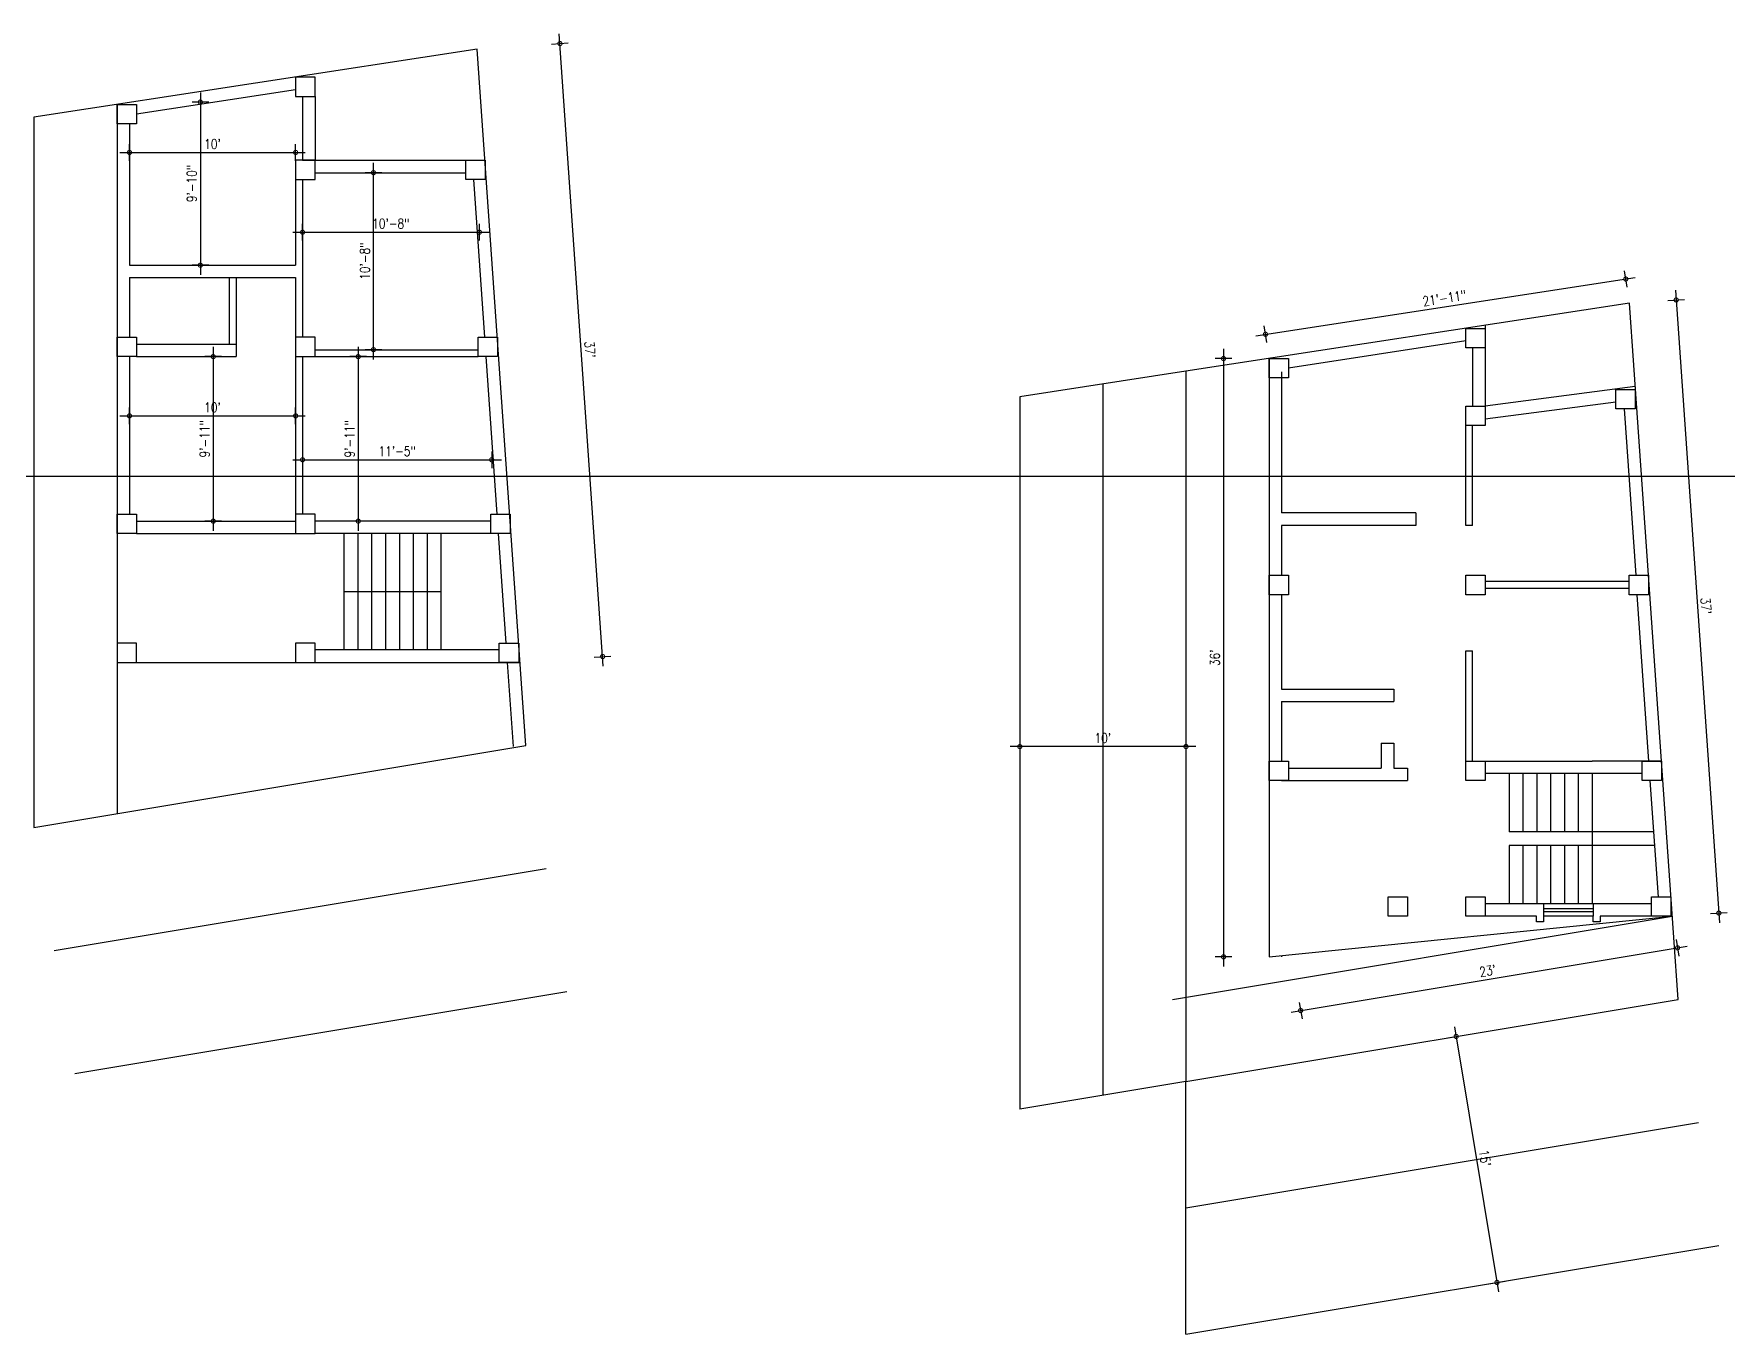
# Model space of a CAD drawing. Header units: inches. Extents: x -5096374 to -5070857, y -3259973 to -3243900.
# Drawn here: x -5093750 to -5092528, y -3257548 to -3256609 of the extents above; entities that cross this region are included whole.
import ezdxf

# ---------------------------------------------------------------- set-up
doc = ezdxf.new("R2010")
doc.units = ezdxf.units.IN
doc.header["$LTSCALE"] = 2
doc.header["$MEASUREMENT"] = 0
doc.header["$PDMODE"] = 34
doc.layers.get('0').update_dxf_attribs({"linetype": 'CONTINUOUS'})
doc.layers.get('DEFPOINTS').update_dxf_attribs({"color": 141, "linetype": 'CONTINUOUS'})
doc.styles.add('ROMANS', font='Romans.shx', dxfattribs={"width": 0.8})
doc.dimstyles.new('8 SCALE', dxfattribs={"dimscale": 0, "dimtxt": 7, "dimasz": 6, "dimexe": 6, "dimexo": 2, "dimgap": 2, "dimtad": 1, "dimdec": 0, "dimzin": 0, "dimdsep": 46, "dimlunit": 4, "dimtxsty": 'ROMANS', "dimblk": 'DOTSMALL', "dimcen": 0, "dimdle": 7, "dimclrd": 8, "dimclre": 8, "dimclrt": 3, "dimadec": 0, "dimazin": 0, "dimtfac": 1, "dimtdec": 0, "dimtofl": 0, "dimtmove": 2, "dimatfit": 3, "dimfxl": 6, "dimfxlon": 1, "dimtolj": 1, "dimtzin": 0, "dimarcsym": 0})

# ---------------------------------------------------------------- blocks, each defined once
blk = doc.blocks.new('_DOTSMALL')
at = {"color": 0, "linetype": 'ByBlock', "const_width": 0.5}
blk.add_lwpolyline([(-0.0625, 0, 1), (0.0625, 0, 1)], format="xyb", close=True, dxfattribs=at)
blk = doc.blocks.new('*D298')
at = {"color": 8, "lineweight": -2, "ltscale": 0.5, "transparency": 16777216}
for p, q in [((-5092911.4, -3257123.4), (-5093045.4, -3257123.4)), ((-5093038.4, -3257117.4), (-5093038.4, -3257129.4)), ((-5092918.4, -3257117.4), (-5092918.4, -3257129.4))]:
    blk.add_line(p, q, dxfattribs=at)
at = {"layer": 'DEFPOINTS', "color": 0, "ltscale": 0.5, "transparency": 16777216}
for p in [(-5093038.4, -3257108.8), (-5092918.4, -3257108.8), (-5093038.4, -3257123.4)]:
    blk.add_point(p, dxfattribs=at)
at = {"color": 8, "lineweight": -2, "ltscale": 0.5, "transparency": 16777216, "xscale": 6, "yscale": 6, "zscale": 6, "rotation": 180}
blk.add_blockref('_DOTSMALL', (-5093038.4, -3257123.4), dxfattribs=at)
at = {"color": 8, "lineweight": -2, "ltscale": 0.5, "transparency": 16777216, "xscale": 6, "yscale": 6, "zscale": 6}
blk.add_blockref('_DOTSMALL', (-5092918.4, -3257123.4), dxfattribs=at)
at = {"color": 3, "ltscale": 0.5, "transparency": 16777216, "insert": (-5092978.4, -3257117.3), "char_height": 7, "attachment_point": 5, "style": 'ROMANS'}
blk.add_mtext("\\A1;10'", dxfattribs=at)
blk = doc.blocks.new('*D299')
at = {"color": 8, "lineweight": -2, "ltscale": 0.5, "transparency": 16777216}
for p, q in [((-5092729.2, -3257333.7), (-5092717.4, -3257331.7)), ((-5092724.5, -3257325.8), (-5092692.6, -3257517.2)), ((-5092699.7, -3257511.2), (-5092687.9, -3257509.3))]:
    blk.add_line(p, q, dxfattribs=at)
at = {"layer": 'DEFPOINTS', "color": 0, "ltscale": 0.5, "transparency": 16777216}
for p in [(-5092740.7, -3257335.6), (-5092711.2, -3257513.2), (-5092693.8, -3257510.3)]:
    blk.add_point(p, dxfattribs=at)
at = {"color": 8, "lineweight": -2, "ltscale": 0.5, "transparency": 16777216, "xscale": 6, "yscale": 6, "zscale": 6}
for p, rotation in [((-5092723.3, -3257332.7), 99.44413642859959), ((-5092693.8, -3257510.3), 279.4441364285996)]:
    blk.add_blockref('_DOTSMALL', p, dxfattribs=dict(at, rotation=rotation))
at = {"color": 3, "ltscale": 0.5, "transparency": 16777216, "insert": (-5092702.5, -3257420.5), "char_height": 7, "attachment_point": 5, "rotation": 279.4441, "style": 'ROMANS'}
blk.add_mtext("\\A1;15'", dxfattribs=at)
blk = doc.blocks.new('*D300')
at = {"color": 8, "lineweight": -2, "ltscale": 0.5, "transparency": 16777216}
for p, q in [((-5092842.5, -3257315.1), (-5092556.5, -3257267.6)), ((-5092564.4, -3257262.8), (-5092562.5, -3257274.6)), ((-5092836.6, -3257308.1), (-5092834.6, -3257319.9))]:
    blk.add_line(p, q, dxfattribs=at)
at = {"layer": 'DEFPOINTS', "color": 0, "ltscale": 0.5, "transparency": 16777216}
for p in [(-5092567.2, -3257245.9), (-5092563.4, -3257268.7), (-5092839.4, -3257291.2)]:
    blk.add_point(p, dxfattribs=at)
at = {"color": 8, "lineweight": -2, "ltscale": 0.5, "transparency": 16777216, "xscale": 6, "yscale": 6, "zscale": 6}
for p, rotation in [((-5092563.4, -3257268.7), 9.44413642876951), ((-5092835.6, -3257314), 189.4441364287695)]:
    blk.add_blockref('_DOTSMALL', p, dxfattribs=dict(at, rotation=rotation))
at = {"color": 3, "ltscale": 0.5, "transparency": 16777216, "insert": (-5092700.5, -3257285.3), "char_height": 7, "attachment_point": 5, "rotation": 9.4441, "style": 'ROMANS'}
blk.add_mtext("\\A1;23'", dxfattribs=at)
blk = doc.blocks.new('*D297')
at = {"color": 8, "lineweight": -2, "ltscale": 0.5, "transparency": 16777216}
for p, q in [((-5092564.9, -3256793.9), (-5092533.1, -3257250.6)), ((-5092570.4, -3256801.3), (-5092558.5, -3256800.5)), ((-5092539.6, -3257244), (-5092527.6, -3257243.2))]:
    blk.add_line(p, q, dxfattribs=at)
at = {"layer": 'DEFPOINTS', "color": 0, "ltscale": 0.5, "transparency": 16777216}
for p in [(-5092598.1, -3256803.3), (-5092567.2, -3257245.9), (-5092533.6, -3257243.6)]:
    blk.add_point(p, dxfattribs=at)
at = {"color": 8, "lineweight": -2, "ltscale": 0.5, "transparency": 16777216, "xscale": 6, "yscale": 6, "zscale": 6}
for p, rotation in [((-5092564.4, -3256800.9), 93.98810611437891), ((-5092533.6, -3257243.6), 273.9881061143789)]:
    blk.add_blockref('_DOTSMALL', p, dxfattribs=dict(at, rotation=rotation))
at = {"color": 3, "ltscale": 0.5, "transparency": 16777216, "insert": (-5092542.9, -3257021.8), "char_height": 7, "attachment_point": 5, "rotation": 273.9881, "style": 'ROMANS'}
blk.add_mtext("\\A1;37'", dxfattribs=at)
blk = doc.blocks.new('*D295')
at = {"color": 8, "lineweight": -2, "ltscale": 0.5, "transparency": 16777216}
for p, q in [((-5092885.3, -3256843.2), (-5092897.3, -3256843.2)), ((-5092891.3, -3256836.2), (-5092891.3, -3257282.2)), ((-5092885.3, -3257275.2), (-5092897.3, -3257275.2))]:
    blk.add_line(p, q, dxfattribs=at)
at = {"layer": 'DEFPOINTS', "color": 0, "ltscale": 0.5, "transparency": 16777216}
for p in [(-5092858.4, -3256843.2), (-5092891.3, -3257275.2), (-5092858.4, -3257275.2)]:
    blk.add_point(p, dxfattribs=at)
at = {"color": 8, "lineweight": -2, "ltscale": 0.5, "transparency": 16777216, "xscale": 6, "yscale": 6, "zscale": 6}
for p, rotation in [((-5092891.3, -3256843.2), 90), ((-5092891.3, -3257275.2), 270)]:
    blk.add_blockref('_DOTSMALL', p, dxfattribs=dict(at, rotation=rotation))
at = {"color": 3, "ltscale": 0.5, "transparency": 16777216, "insert": (-5092897.5, -3257059.2), "char_height": 7, "attachment_point": 5, "rotation": 90, "style": 'ROMANS'}
blk.add_mtext("\\A1;36'", dxfattribs=at)
blk = doc.blocks.new('*D296')
at = {"color": 8, "lineweight": -2, "ltscale": 0.5, "transparency": 16777216}
for p, q in [((-5092868, -3256826.7), (-5092593.9, -3256784.7)), ((-5092599.9, -3256791.7), (-5092601.7, -3256779.8)), ((-5092860.1, -3256831.6), (-5092862, -3256819.7))]:
    blk.add_line(p, q, dxfattribs=at)
at = {"layer": 'DEFPOINTS', "color": 0, "ltscale": 0.5, "transparency": 16777216}
for p in [(-5092600.8, -3256785.8), (-5092598.1, -3256803.3), (-5092858.4, -3256843.2)]:
    blk.add_point(p, dxfattribs=at)
at = {"color": 8, "lineweight": -2, "ltscale": 0.5, "transparency": 16777216, "xscale": 6, "yscale": 6, "zscale": 6}
for p, rotation in [((-5092600.8, -3256785.8), 8.71474201856527), ((-5092861, -3256825.7), 188.7147420185653)]:
    blk.add_blockref('_DOTSMALL', p, dxfattribs=dict(at, rotation=rotation))
at = {"color": 3, "ltscale": 0.5, "transparency": 16777216, "insert": (-5092731.8, -3256799.6), "char_height": 7, "attachment_point": 5, "rotation": 8.7147, "style": 'ROMANS'}
blk.add_mtext('\\A1;21\'-11"', dxfattribs=at)
blk = doc.blocks.new('*D311')
at = {"color": 8, "lineweight": -2, "ltscale": 0.5, "transparency": 16777216}
for p, q in [((-5093339.2, -3257065.4), (-5093371, -3256608.8)), ((-5093376.5, -3256616.2), (-5093364.5, -3256615.3)), ((-5093345.7, -3257058.8), (-5093333.7, -3257058))]:
    blk.add_line(p, q, dxfattribs=at)
at = {"layer": 'DEFPOINTS', "color": 0, "ltscale": 0.5, "transparency": 16777216}
for p in [(-5093430.2, -3256619.9), (-5093370.5, -3256615.8), (-5093399.3, -3257062.6)]:
    blk.add_point(p, dxfattribs=at)
at = {"color": 8, "lineweight": -2, "ltscale": 0.5, "transparency": 16777216, "xscale": 6, "yscale": 6, "zscale": 6}
for p, rotation in [((-5093370.5, -3256615.8), 93.98810611425895), ((-5093339.7, -3257058.4), 273.988106114259)]:
    blk.add_blockref('_DOTSMALL', p, dxfattribs=dict(at, rotation=rotation))
at = {"color": 3, "ltscale": 0.5, "transparency": 16777216, "insert": (-5093348.9, -3256836.7), "char_height": 7, "attachment_point": 5, "rotation": 273.9881, "style": 'ROMANS'}
blk.add_mtext("\\A1;37'", dxfattribs=at)
blk = doc.blocks.new('*D312')
at = {"color": 8, "lineweight": -2, "ltscale": 0.5, "transparency": 16777216}
for p, q in [((-5093624.2, -3256658), (-5093636.2, -3256658)), ((-5093630.2, -3256651), (-5093630.2, -3256782.8)), ((-5093624.2, -3256775.8), (-5093636.2, -3256775.8))]:
    blk.add_line(p, q, dxfattribs=at)
at = {"layer": 'DEFPOINTS', "color": 0, "ltscale": 0.5, "transparency": 16777216}
for p in [(-5093618.9, -3256658), (-5093630.2, -3256775.8), (-5093618.9, -3256775.8)]:
    blk.add_point(p, dxfattribs=at)
at = {"color": 8, "lineweight": -2, "ltscale": 0.5, "transparency": 16777216, "xscale": 6, "yscale": 6, "zscale": 6}
for p, rotation in [((-5093630.2, -3256658), 90), ((-5093630.2, -3256775.8), 270)]:
    blk.add_blockref('_DOTSMALL', p, dxfattribs=dict(at, rotation=rotation))
at = {"color": 3, "ltscale": 0.5, "transparency": 16777216, "insert": (-5093636.4, -3256716.9), "char_height": 7, "attachment_point": 5, "rotation": 90, "style": 'ROMANS'}
blk.add_mtext('\\A1;9\'-10"', dxfattribs=at)
blk = doc.blocks.new('*D313')
at = {"color": 8, "lineweight": -2, "ltscale": 0.5, "transparency": 16777216}
for p, q in [((-5093688.4, -3256694.4), (-5093554.4, -3256694.4)), ((-5093681.4, -3256700.4), (-5093681.4, -3256688.4)), ((-5093561.4, -3256700.4), (-5093561.4, -3256688.4))]:
    blk.add_line(p, q, dxfattribs=at)
at = {"layer": 'DEFPOINTS', "color": 0, "ltscale": 0.5, "transparency": 16777216}
for p in [(-5093561.4, -3256694.4), (-5093681.4, -3256711.4), (-5093561.4, -3256711.4)]:
    blk.add_point(p, dxfattribs=at)
at = {"color": 8, "lineweight": -2, "ltscale": 0.5, "transparency": 16777216, "xscale": 6, "yscale": 6, "zscale": 6, "rotation": 180}
blk.add_blockref('_DOTSMALL', (-5093681.4, -3256694.4), dxfattribs=at)
at = {"color": 8, "lineweight": -2, "ltscale": 0.5, "transparency": 16777216, "xscale": 6, "yscale": 6, "zscale": 6}
blk.add_blockref('_DOTSMALL', (-5093561.4, -3256694.4), dxfattribs=at)
at = {"color": 3, "ltscale": 0.5, "transparency": 16777216, "insert": (-5093621.4, -3256688.3), "char_height": 7, "attachment_point": 5, "style": 'ROMANS'}
blk.add_mtext("\\A1;10'", dxfattribs=at)
blk = doc.blocks.new('*D314')
at = {"color": 8, "lineweight": -2, "ltscale": 0.5, "transparency": 16777216}
for p, q in [((-5093499.2, -3256709), (-5093511.2, -3256709)), ((-5093505.2, -3256843.8), (-5093505.2, -3256702)), ((-5093499.2, -3256836.8), (-5093511.2, -3256836.8))]:
    blk.add_line(p, q, dxfattribs=at)
at = {"layer": 'DEFPOINTS', "color": 0, "ltscale": 0.5, "transparency": 16777216}
for p in [(-5093505.2, -3256709), (-5093488.6, -3256709), (-5093488.6, -3256836.8)]:
    blk.add_point(p, dxfattribs=at)
at = {"color": 8, "lineweight": -2, "ltscale": 0.5, "transparency": 16777216, "xscale": 6, "yscale": 6, "zscale": 6}
for p, rotation in [((-5093505.2, -3256709), 90), ((-5093505.2, -3256836.8), 270)]:
    blk.add_blockref('_DOTSMALL', p, dxfattribs=dict(at, rotation=rotation))
at = {"color": 3, "ltscale": 0.5, "transparency": 16777216, "insert": (-5093511.4, -3256772.9), "char_height": 7, "attachment_point": 5, "rotation": 90, "style": 'ROMANS'}
blk.add_mtext('\\A1;10\'-8"', dxfattribs=at)
blk = doc.blocks.new('*D315')
at = {"color": 8, "lineweight": -2, "ltscale": 0.5, "transparency": 16777216}
for p, q in [((-5093556.4, -3256758), (-5093556.4, -3256746)), ((-5093428.7, -3256758), (-5093428.7, -3256746)), ((-5093563.4, -3256752), (-5093421.7, -3256752))]:
    blk.add_line(p, q, dxfattribs=at)
at = {"layer": 'DEFPOINTS', "color": 0, "ltscale": 0.5, "transparency": 16777216}
for p in [(-5093428.7, -3256752), (-5093556.4, -3256770.9), (-5093428.7, -3256770.9)]:
    blk.add_point(p, dxfattribs=at)
at = {"color": 8, "lineweight": -2, "ltscale": 0.5, "transparency": 16777216, "xscale": 6, "yscale": 6, "zscale": 6, "rotation": 180}
blk.add_blockref('_DOTSMALL', (-5093556.4, -3256752), dxfattribs=at)
at = {"color": 8, "lineweight": -2, "ltscale": 0.5, "transparency": 16777216, "xscale": 6, "yscale": 6, "zscale": 6}
blk.add_blockref('_DOTSMALL', (-5093428.7, -3256752), dxfattribs=at)
at = {"color": 3, "ltscale": 0.5, "transparency": 16777216, "insert": (-5093492.6, -3256745.8), "char_height": 7, "attachment_point": 5, "style": 'ROMANS'}
blk.add_mtext('\\A1;10\'-8"', dxfattribs=at)
blk = doc.blocks.new('*D316')
at = {"color": 8, "lineweight": -2, "ltscale": 0.5, "transparency": 16777216}
for p, q in [((-5093563.4, -3256916.3), (-5093412.8, -3256916.3)), ((-5093556.4, -3256910.3), (-5093556.4, -3256922.3)), ((-5093419.8, -3256910.3), (-5093419.8, -3256922.3))]:
    blk.add_line(p, q, dxfattribs=at)
at = {"layer": 'DEFPOINTS', "color": 0, "ltscale": 0.5, "transparency": 16777216}
for p in [(-5093556.4, -3256898.7), (-5093419.8, -3256898.7), (-5093419.8, -3256916.3)]:
    blk.add_point(p, dxfattribs=at)
at = {"color": 8, "lineweight": -2, "ltscale": 0.5, "transparency": 16777216, "xscale": 6, "yscale": 6, "zscale": 6, "rotation": 180}
blk.add_blockref('_DOTSMALL', (-5093556.4, -3256916.3), dxfattribs=at)
at = {"color": 8, "lineweight": -2, "ltscale": 0.5, "transparency": 16777216, "xscale": 6, "yscale": 6, "zscale": 6}
blk.add_blockref('_DOTSMALL', (-5093419.8, -3256916.3), dxfattribs=at)
at = {"color": 3, "ltscale": 0.5, "transparency": 16777216, "insert": (-5093488.1, -3256910.1), "char_height": 7, "attachment_point": 5, "style": 'ROMANS'}
blk.add_mtext('\\A1;11\'-5"', dxfattribs=at)
blk = doc.blocks.new('*D317')
at = {"color": 8, "lineweight": -2, "ltscale": 0.5, "transparency": 16777216}
for p, q in [((-5093510.2, -3256841.8), (-5093522.2, -3256841.8)), ((-5093516.2, -3256834.8), (-5093516.2, -3256967.6)), ((-5093510.2, -3256960.6), (-5093522.2, -3256960.6))]:
    blk.add_line(p, q, dxfattribs=at)
at = {"layer": 'DEFPOINTS', "color": 0, "ltscale": 0.5, "transparency": 16777216}
for p in [(-5093493.1, -3256841.8), (-5093516.2, -3256960.6), (-5093493.1, -3256960.6)]:
    blk.add_point(p, dxfattribs=at)
at = {"color": 8, "lineweight": -2, "ltscale": 0.5, "transparency": 16777216, "xscale": 6, "yscale": 6, "zscale": 6}
for p, rotation in [((-5093516.2, -3256841.8), 90), ((-5093516.2, -3256960.6), 270)]:
    blk.add_blockref('_DOTSMALL', p, dxfattribs=dict(at, rotation=rotation))
at = {"color": 3, "ltscale": 0.5, "transparency": 16777216, "insert": (-5093522.4, -3256901.2), "char_height": 7, "attachment_point": 5, "rotation": 90, "style": 'ROMANS'}
blk.add_mtext('\\A1;9\'-11"', dxfattribs=at)
blk = doc.blocks.new('*D318')
at = {"color": 8, "lineweight": -2, "ltscale": 0.5, "transparency": 16777216}
for p, q in [((-5093614.9, -3256841.8), (-5093626.9, -3256841.8)), ((-5093620.9, -3256834.8), (-5093620.9, -3256967.6)), ((-5093614.9, -3256960.6), (-5093626.9, -3256960.6))]:
    blk.add_line(p, q, dxfattribs=at)
at = {"layer": 'DEFPOINTS', "color": 0, "ltscale": 0.5, "transparency": 16777216}
for p in [(-5093604.4, -3256841.8), (-5093620.9, -3256960.6), (-5093604.4, -3256960.6)]:
    blk.add_point(p, dxfattribs=at)
at = {"color": 8, "lineweight": -2, "ltscale": 0.5, "transparency": 16777216, "xscale": 6, "yscale": 6, "zscale": 6}
for p, rotation in [((-5093620.9, -3256841.8), 90), ((-5093620.9, -3256960.6), 270)]:
    blk.add_blockref('_DOTSMALL', p, dxfattribs=dict(at, rotation=rotation))
at = {"color": 3, "ltscale": 0.5, "transparency": 16777216, "insert": (-5093627.1, -3256901.2), "char_height": 7, "attachment_point": 5, "rotation": 90, "style": 'ROMANS'}
blk.add_mtext('\\A1;9\'-11"', dxfattribs=at)
blk = doc.blocks.new('*D319')
at = {"color": 8, "lineweight": -2, "ltscale": 0.5, "transparency": 16777216}
for p, q in [((-5093681.4, -3256890.6), (-5093681.4, -3256878.6)), ((-5093561.4, -3256890.6), (-5093561.4, -3256878.6)), ((-5093688.4, -3256884.6), (-5093554.4, -3256884.6))]:
    blk.add_line(p, q, dxfattribs=at)
at = {"layer": 'DEFPOINTS', "color": 0, "ltscale": 0.5, "transparency": 16777216}
for p in [(-5093561.4, -3256884.6), (-5093681.4, -3256898.7), (-5093561.4, -3256898.7)]:
    blk.add_point(p, dxfattribs=at)
at = {"color": 8, "lineweight": -2, "ltscale": 0.5, "transparency": 16777216, "xscale": 6, "yscale": 6, "zscale": 6, "rotation": 180}
blk.add_blockref('_DOTSMALL', (-5093681.4, -3256884.6), dxfattribs=at)
at = {"color": 8, "lineweight": -2, "ltscale": 0.5, "transparency": 16777216, "xscale": 6, "yscale": 6, "zscale": 6}
blk.add_blockref('_DOTSMALL', (-5093561.4, -3256884.6), dxfattribs=at)
at = {"color": 3, "ltscale": 0.5, "transparency": 16777216, "insert": (-5093621.4, -3256878.5), "char_height": 7, "attachment_point": 5, "style": 'ROMANS'}
blk.add_mtext("\\A1;10'", dxfattribs=at)

msp = doc.modelspace()

# ---------------------------------------------------------------- linework, layer by layer
at = {"ltscale": 0.5}
for p, q in [((-5093430.2, -3256619.9), (-5093750.4, -3256669)), ((-5093395.1, -3257122.7), (-5093430.2, -3256619.9)), ((-5093561.4, -3256649.1), (-5093676.4, -3256666.8)), ((-5093690.4, -3256659.8), (-5093690.4, -3257171.8)), ((-5093556.4, -3256654), (-5093556.4, -3256700)), ((-5093547.4, -3256654), (-5093547.4, -3256700)), ((-5093750.4, -3256669), (-5093750.4, -3257181.8)), ((-5093681.4, -3256673.8), (-5093681.4, -3256775.8)), ((-5093556.4, -3256700), (-5093424.6, -3256700)), ((-5093547.4, -3256709), (-5093438.6, -3256709)), ((-5093561.4, -3256714), (-5093561.4, -3256775.8)), ((-5093556.4, -3256714), (-5093556.4, -3256827.8)), ((-5093424.7, -3256827.8), (-5093432.7, -3256714)), ((-5093681.4, -3256775.8), (-5093561.4, -3256775.8)), ((-5093681.4, -3256784.8), (-5093561.4, -3256784.8)), ((-5093681.4, -3256784.8), (-5093681.4, -3256827.8)), ((-5093609.4, -3256784.8), (-5093609.4, -3256832.8)), ((-5093604.4, -3256784.8), (-5093604.4, -3256841.8)), ((-5093561.4, -3256784.8), (-5093561.4, -3256827.8)), ((-5092598.1, -3256803.3), (-5092918.4, -3256852.4)), ((-5092563, -3257306), (-5092598.1, -3256803.3)), ((-5092702.4, -3256819.3), (-5092702.4, -3256877.6)), ((-5093676.4, -3256832.8), (-5093604.4, -3256832.8)), ((-5092716.4, -3256830.5), (-5092844.4, -3256850.1)), ((-5093681.4, -3256841.8), (-5093681.4, -3256955.6)), ((-5093676.4, -3256841.8), (-5093604.4, -3256841.8)), ((-5093561.4, -3256841.8), (-5093561.4, -3256955.6)), ((-5093556.4, -3256841.8), (-5093429.7, -3256841.8)), ((-5093556.4, -3256841.8), (-5093556.4, -3256955.6)), ((-5093547.4, -3256836.8), (-5093429.7, -3256836.8)), ((-5093415.8, -3256955.6), (-5093423.7, -3256841.8)), ((-5092858.4, -3256843.2), (-5092858.4, -3257275.2)), ((-5092711.4, -3256835.4), (-5092711.4, -3256877.6)), ((-5092918.4, -3256852.4), (-5093038.4, -3256870.8)), ((-5092918.4, -3256852.4), (-5092918.4, -3257365.1)), ((-5092849.4, -3256852.7), (-5092849.4, -3256954.7)), ((-5093038.4, -3256870.8), (-5093038.4, -3257385.1)), ((-5092978.4, -3256861.6), (-5092978.4, -3257375.1)), ((-5092593.9, -3256863.3), (-5092702.4, -3256877.6)), ((-5092716.4, -3256963.7), (-5092716.4, -3256879.5)), ((-5092607.9, -3256874.6), (-5092702.4, -3256887)), ((-5092593.4, -3256999.7), (-5092601.8, -3256879.5)), ((-5092711.4, -3256963.7), (-5092711.4, -3256891.6)), ((-5092752.4, -3256954.7), (-5092849.4, -3256954.7)), ((-5092752.4, -3256954.7), (-5092752.4, -3256963.7)), ((-5093676.4, -3256960.6), (-5093561.4, -3256960.6)), ((-5093420.4, -3256960.6), (-5093547.4, -3256960.6)), ((-5092849.4, -3256963.7), (-5092849.4, -3256999.7)), ((-5092752.4, -3256963.7), (-5092849.4, -3256963.7)), ((-5092711.4, -3256963.7), (-5092716.4, -3256963.7)), ((-5093676.4, -3256969.6), (-5093561.4, -3256969.6)), ((-5093420.4, -3256969.6), (-5093547.4, -3256969.6)), ((-5093526.5, -3256969.6), (-5093526.5, -3257011.6)), ((-5093516.5, -3256969.6), (-5093516.5, -3257011.6)), ((-5093506.5, -3256969.6), (-5093506.5, -3257011.6)), ((-5093496.5, -3256969.6), (-5093496.5, -3257011.6)), ((-5093486.5, -3256969.6), (-5093486.5, -3257011.6)), ((-5093476.5, -3256969.6), (-5093476.5, -3257011.6)), ((-5093466.5, -3256969.6), (-5093466.5, -3257011.6)), ((-5093456.5, -3256969.6), (-5093456.5, -3257011.6)), ((-5093409.3, -3257048.6), (-5093414.8, -3256969.6)), ((-5092598.4, -3257004.2), (-5092702.4, -3257004.2)), ((-5092702.4, -3257004.2), (-5092702.4, -3257009.2)), ((-5093456.5, -3257011.6), (-5093526.5, -3257011.6)), ((-5093526.5, -3257011.6), (-5093526.5, -3257053.6)), ((-5093516.5, -3257011.6), (-5093516.5, -3257053.6)), ((-5093506.5, -3257011.6), (-5093506.5, -3257053.6)), ((-5093496.5, -3257011.6), (-5093496.5, -3257053.6)), ((-5093486.5, -3257011.6), (-5093486.5, -3257053.6)), ((-5093476.5, -3257011.6), (-5093476.5, -3257053.6)), ((-5093466.5, -3257011.6), (-5093466.5, -3257053.6)), ((-5093456.5, -3257011.6), (-5093456.5, -3257053.6)), ((-5092849.4, -3257013.7), (-5092849.4, -3257081.9)), ((-5092598.4, -3257009.2), (-5092702.4, -3257009.2)), ((-5092584.1, -3257133.9), (-5092592.5, -3257013.7)), ((-5093414.3, -3257053.6), (-5093547.4, -3257053.6)), ((-5092716.4, -3257133.9), (-5092716.4, -3257054.2)), ((-5092716.4, -3257054.2), (-5092711.4, -3257054.2)), ((-5092711.4, -3257133.9), (-5092711.4, -3257054.2)), ((-5093690.4, -3257062.6), (-5093399.3, -3257062.6)), ((-5093404.1, -3257123.3), (-5093408.3, -3257062.6)), ((-5092849.4, -3257081.9), (-5092768.4, -3257081.9)), ((-5092849.4, -3257090.9), (-5092777.4, -3257090.9)), ((-5092849.4, -3257090.9), (-5092849.4, -3257133.9)), ((-5092777.4, -3257090.9), (-5092768.4, -3257090.9)), ((-5092768.4, -3257081.9), (-5092768.4, -3257090.9)), ((-5093750.4, -3257181.8), (-5093395.1, -3257122.7)), ((-5092777.4, -3257120.9), (-5092777.4, -3257138.9)), ((-5092777.4, -3257120.9), (-5092768.4, -3257120.9)), ((-5092768.4, -3257120.9), (-5092768.4, -3257138.9)), ((-5092844.4, -3257138.9), (-5092777.4, -3257138.9)), ((-5092768.4, -3257138.9), (-5092758.4, -3257138.9)), ((-5092758.4, -3257138.9), (-5092758.4, -3257147.9)), ((-5092716.4, -3257133.9), (-5092625.1, -3257133.9)), ((-5092575, -3257133.9), (-5092625.1, -3257133.9)), ((-5092849.4, -3257147.9), (-5092758.4, -3257147.9)), ((-5092625.1, -3257142.9), (-5092702.4, -3257142.9)), ((-5092685.1, -3257142.9), (-5092685.1, -3257184.9)), ((-5092675.1, -3257142.9), (-5092675.1, -3257184.9)), ((-5092665.1, -3257142.9), (-5092665.1, -3257184.9)), ((-5092655.1, -3257142.9), (-5092655.1, -3257184.9)), ((-5092645.1, -3257142.9), (-5092645.1, -3257184.9)), ((-5092635.1, -3257142.9), (-5092635.1, -3257184.9)), ((-5092589, -3257142.9), (-5092625.1, -3257142.9)), ((-5092625.1, -3257142.9), (-5092625.1, -3257184.9)), ((-5092577.2, -3257231.9), (-5092583.1, -3257147.9)), ((-5092625.1, -3257184.9), (-5092685.1, -3257184.9)), ((-5092580.5, -3257184.9), (-5092625.1, -3257184.9)), ((-5092625.1, -3257184.9), (-5092625.1, -3257194.9)), ((-5092685.1, -3257194.9), (-5092685.1, -3257236.9)), ((-5092625.1, -3257194.9), (-5092685.1, -3257194.9)), ((-5092675.1, -3257194.9), (-5092675.1, -3257236.9)), ((-5092665.1, -3257194.9), (-5092665.1, -3257236.9)), ((-5092655.1, -3257194.9), (-5092655.1, -3257236.9)), ((-5092645.1, -3257194.9), (-5092645.1, -3257236.9)), ((-5092635.1, -3257194.9), (-5092635.1, -3257236.9)), ((-5092579.8, -3257194.9), (-5092625.1, -3257194.9)), ((-5092625.1, -3257194.9), (-5092625.1, -3257236.9)), ((-5093735.7, -3257270.6), (-5093380.4, -3257211.5)), ((-5092582.2, -3257236.9), (-5092702.4, -3257236.9)), ((-5092660.3, -3257236.9), (-5092660.3, -3257245.9)), ((-5092624.3, -3257236.9), (-5092624.3, -3257245.9)), ((-5092858.4, -3257275.2), (-5092567.2, -3257245.9)), ((-5092665.3, -3257245.9), (-5092702.4, -3257245.9)), ((-5092665.3, -3257249.9), (-5092665.3, -3257245.9)), ((-5092660.3, -3257240.4), (-5092624.3, -3257240.4)), ((-5092660.3, -3257242.4), (-5092624.3, -3257242.4)), ((-5092625.1, -3257245.9), (-5092660.3, -3257245.9)), ((-5092660.3, -3257245.9), (-5092660.3, -3257249.9)), ((-5092624.3, -3257245.9), (-5092625.1, -3257245.9)), ((-5092624.3, -3257249.9), (-5092624.3, -3257245.9)), ((-5092567.2, -3257245.9), (-5092619.3, -3257245.9)), ((-5092619.3, -3257245.9), (-5092619.3, -3257249.9)), ((-5092660.3, -3257249.9), (-5092665.3, -3257249.9)), ((-5092619.3, -3257249.9), (-5092624.3, -3257249.9)), ((-5092849.4, -3257274.3), (-5092849.4, -3257275.2)), ((-5093720.9, -3257359.4), (-5093365.6, -3257300.3)), ((-5092918.4, -3257365.1), (-5092563, -3257306)), ((-5092918.4, -3257365.1), (-5093038.4, -3257385.1)), ((-5092918.4, -3257547.6), (-5092918.4, -3257365.1)), ((-5092918.4, -3257456.4), (-5092548.3, -3257394.8)), ((-5092918.4, -3257547.6), (-5092533.5, -3257483.6))]:
    msp.add_line(p, q, dxfattribs=at)
at = {"color": 85, "ltscale": 0.5, "true_color": 0x58ba48}
msp.add_line((-5092928.2, -3257306), (-5092567.2, -3257245.9), dxfattribs=at)
at = {"ltscale": 0.5}
msp.add_xline((-5078027.4, -3256928.3), (-1, 0), dxfattribs=at)
for points in [[(-5093547.4, -3256640), (-5093561.4, -3256640), (-5093561.4, -3256654), (-5093547.4, -3256654)], [(-5093690.4, -3256659.8), (-5093676.4, -3256659.8), (-5093676.4, -3256673.8), (-5093690.4, -3256673.8)], [(-5093547.4, -3256700), (-5093561.4, -3256700), (-5093561.4, -3256714), (-5093547.4, -3256714)], [(-5093438.6, -3256700), (-5093424.6, -3256700), (-5093424.6, -3256714), (-5093438.6, -3256714)], [(-5092716.4, -3256821.4), (-5092702.4, -3256821.4), (-5092702.4, -3256835.4), (-5092716.4, -3256835.4)], [(-5093690.4, -3256827.8), (-5093676.4, -3256827.8), (-5093676.4, -3256841.8), (-5093690.4, -3256841.8)], [(-5093547.4, -3256827.8), (-5093561.4, -3256827.8), (-5093561.4, -3256841.8), (-5093547.4, -3256841.8)], [(-5093429.7, -3256827.8), (-5093415.7, -3256827.8), (-5093415.7, -3256841.8), (-5093429.7, -3256841.8)], [(-5092858.4, -3256843.2), (-5092844.4, -3256843.2), (-5092844.4, -3256857.2), (-5092858.4, -3256857.2)], [(-5092607.9, -3256865.5), (-5092593.9, -3256865.5), (-5092593.9, -3256879.5), (-5092607.9, -3256879.5)], [(-5092716.4, -3256877.6), (-5092702.4, -3256877.6), (-5092702.4, -3256891.6), (-5092716.4, -3256891.6)], [(-5093690.4, -3256955.6), (-5093676.4, -3256955.6), (-5093676.4, -3256969.6), (-5093690.4, -3256969.6)], [(-5093547.4, -3256955.6), (-5093561.4, -3256955.6), (-5093561.4, -3256969.6), (-5093547.4, -3256969.6)], [(-5093420.4, -3256955.6), (-5093406.4, -3256955.6), (-5093406.4, -3256969.6), (-5093420.4, -3256969.6)], [(-5092858.4, -3256999.7), (-5092844.4, -3256999.7), (-5092844.4, -3257013.7), (-5092858.4, -3257013.7)], [(-5092716.4, -3256999.7), (-5092702.4, -3256999.7), (-5092702.4, -3257013.7), (-5092716.4, -3257013.7)], [(-5092598.4, -3256999.7), (-5092584.4, -3256999.7), (-5092584.4, -3257013.7), (-5092598.4, -3257013.7)], [(-5093676.4, -3257048.6), (-5093690.4, -3257048.6), (-5093690.4, -3257062.6), (-5093676.4, -3257062.6)], [(-5093547.4, -3257048.6), (-5093561.4, -3257048.6), (-5093561.4, -3257062.6), (-5093547.4, -3257062.6)], [(-5093414.3, -3257048.6), (-5093400.3, -3257048.6), (-5093400.3, -3257062.6), (-5093414.3, -3257062.6)], [(-5092858.4, -3257133.9), (-5092844.4, -3257133.9), (-5092844.4, -3257147.9), (-5092858.4, -3257147.9)], [(-5092716.4, -3257133.9), (-5092702.4, -3257133.9), (-5092702.4, -3257147.9), (-5092716.4, -3257147.9)], [(-5092589, -3257133.9), (-5092575, -3257133.9), (-5092575, -3257147.9), (-5092589, -3257147.9)], [(-5092772.4, -3257231.9), (-5092758.4, -3257231.9), (-5092758.4, -3257245.9), (-5092772.4, -3257245.9)], [(-5092716.4, -3257231.9), (-5092702.4, -3257231.9), (-5092702.4, -3257245.9), (-5092716.4, -3257245.9)], [(-5092582.2, -3257231.9), (-5092568.2, -3257231.9), (-5092568.2, -3257245.9), (-5092582.2, -3257245.9)]]:
    msp.add_lwpolyline(points, close=True, dxfattribs=at)

# ---------------------------------------------------------------- dimensions: what is measured, and where the dimension line sits
for p1, p2, distance, picture, middle in [((-5093399.3, -3257062.6), (-5093430.2, -3256619.9), -59.8, '*D311', (-5093348.9, -3256836.7)), ((-5092858.4, -3256843.2), (-5092598.1, -3256803.3), 17.7, '*D296', (-5092731.8, -3256799.6)), ((-5092598.1, -3256803.3), (-5092567.2, -3257245.9), 33.7, '*D297', (-5092542.9, -3257021.8)), ((-5092839.4, -3257291.2), (-5092567.2, -3257245.9), -23.1, '*D300', (-5092700.5, -3257285.3)), ((-5092740.7, -3257335.6), (-5092711.2, -3257513.2), 17.6, '*D299', (-5092702.5, -3257420.5))]:
    dim = msp.add_aligned_dim(p1=p1, p2=p2, distance=distance, dimstyle='8 SCALE', override={"dimscale": 1}, dxfattribs=at)
    dim.commit()
    dim.dimension.update_dxf_attribs({"geometry": picture, "text_midpoint": middle})
for base, p1, p2, picture, middle in [((-5093630.2, -3256775.8), (-5093618.9, -3256658), (-5093618.9, -3256775.8), '*D312', (-5093636.4, -3256716.9)), ((-5093505.2, -3256709), (-5093488.6, -3256836.8), (-5093488.6, -3256709), '*D314', (-5093511.4, -3256772.9)), ((-5093620.9, -3256960.6), (-5093604.4, -3256841.8), (-5093604.4, -3256960.6), '*D318', (-5093627.1, -3256901.2)), ((-5093516.2, -3256960.6), (-5093493.1, -3256841.8), (-5093493.1, -3256960.6), '*D317', (-5093522.4, -3256901.2)), ((-5092891.3, -3257275.2), (-5092858.4, -3256843.2), (-5092858.4, -3257275.2), '*D295', (-5092897.5, -3257059.2))]:
    dim = msp.add_linear_dim(base=base, p1=p1, p2=p2, angle=90, dimstyle='8 SCALE', override={"dimscale": 1}, dxfattribs=at)
    dim.commit()
    dim.dimension.update_dxf_attribs({"geometry": picture, "text_midpoint": middle})
for base, p1, p2, picture, middle in [((-5093561.4, -3256694.4), (-5093681.4, -3256711.4), (-5093561.4, -3256711.4), '*D313', (-5093621.4, -3256688.3)), ((-5093428.7, -3256752), (-5093556.4, -3256770.9), (-5093428.7, -3256770.9), '*D315', (-5093492.6, -3256745.8)), ((-5093561.4, -3256884.6), (-5093681.4, -3256898.7), (-5093561.4, -3256898.7), '*D319', (-5093621.4, -3256878.5)), ((-5093419.8, -3256916.3), (-5093556.4, -3256898.7), (-5093419.8, -3256898.7), '*D316', (-5093488.1, -3256910.1)), ((-5093038.4, -3257123.4), (-5092918.4, -3257108.8), (-5093038.4, -3257108.8), '*D298', (-5092978.4, -3257117.3))]:
    dim = msp.add_linear_dim(base=base, p1=p1, p2=p2, dimstyle='8 SCALE', override={"dimscale": 1}, dxfattribs=at)
    dim.commit()
    dim.dimension.update_dxf_attribs({"geometry": picture, "text_midpoint": middle})

doc.saveas('drawing.dxf')
